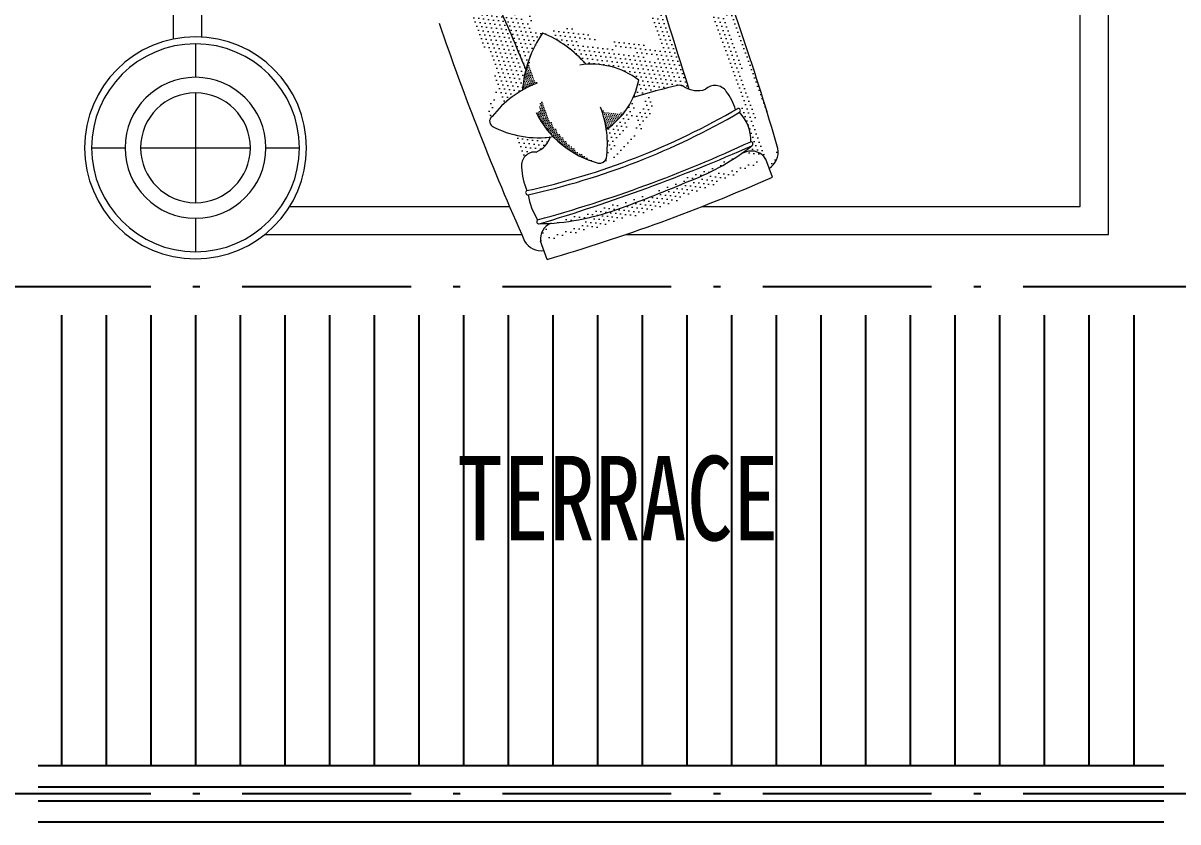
# Model space of a CAD drawing. Extents: x 164940 to 3842273, y 640355 to 1124023.
# Drawn here: x 3642064 to 3646167, y 1095077 to 1097914 of the extents above; entities that cross this region are included whole.
import ezdxf

# ---------------------------------------------------------------- set-up
doc = ezdxf.new("R2010")
doc.units = 0
doc.header["$LTSCALE"] = 1000
doc.header["$MEASUREMENT"] = 0
doc.linetypes.add('ACAD_ISO10W100', pattern=[18.5, 12, -3, 0.5, -3])
doc.linetypes.add('DOTE', pattern=[2.42, 2, -0.2, 0.02, -0.2])
doc.layers.add('-家具', color=33, linetype='Continuous', lineweight=9)
for name, color, linetype in [('-阳台栏杆', 152, 'Continuous'), ('DOTE', 1, 'DOTE'), ('室内铺装线', 252, 'Continuous')]:
    doc.layers.add(name, color=color, linetype=linetype)
doc.styles.add('-黑体', font='SIMHEI.TTF', dxfattribs={"width": 0.8})
pattern_1 = [(69.954133, (-45238.1915, -68096.1296), (6.98307353, 0.79798927), [0, -6.2865])]
pattern_2 = [(69.954133, (36224.02, 2366.182), (17.457684, 1.994973), [0, -15.71625])]

# ---------------------------------------------------------------- blocks, each defined once
blk = doc.blocks.new('A$C6CBF3060')
h = blk.add_hatch()
h.set_pattern_fill('DOTS', color=8, scale=9, angle=294.1331, style=0)
h.set_pattern_definition(pattern_2)
edge = h.paths.add_edge_path()
edge.add_ellipse((1556.5, 1080.3), major_axis=(-11, 11), ratio=1, start_angle=-4.5462, end_angle=47.964)
edge.add_ellipse((6774.2, -1270.6), major_axis=(-5387.7, 1970.2), ratio=1, start_angle=-4.09689, end_angle=3.14299)
edge.add_ellipse((1411.8, 336.3), major_axis=(-132.5, 48.5), ratio=1, start_angle=-7.3012, end_angle=22.638)
edge.add_ellipse((1270.8, 322.1), major_axis=(-5.66, 5.66), ratio=1, start_angle=-45.4458, end_angle=100.7478)
edge.add_ellipse((1777.4, 966.4), major_axis=(-585.2, 585.2), ratio=1, start_angle=96.8612, end_angle=99.7964)
edge.add_ellipse((2.7, -4302.7), major_axis=(-3374.7, 3374.7), ratio=1, start_angle=-60.7761, end_angle=-60.6106)
edge.add_ellipse((1268.3, 237), major_axis=(-56.2, 20.5), ratio=1, start_angle=-88.1126, end_angle=-11.5792)
edge.add_line((1217.4, 268.4), (1205.3, 235.3))
edge.add_ellipse((1242.3, 293.6), major_axis=(-64.8, 23.7), ratio=1, start_angle=370.1609, end_angle=437.7175, ccw=False)
edge.add_ellipse((10061.5, -2256), major_axis=(-8686.4, 3176.5), ratio=1, start_angle=358.85544, end_angle=364.00895, ccw=False)
edge.add_ellipse((1467.7, 1085.2), major_axis=(-20.2, 20.2), ratio=1, start_angle=-63.9554, end_angle=28.323, ccw=False)
edge.add_ellipse((1364.6, 593.1), major_axis=(-498.8, 182.5), ratio=1, start_angle=270.0794, end_angle=277.8865, ccw=False)
h = blk.add_hatch()
h.set_pattern_fill('DOTS', color=8, scale=9, angle=294.1331, style=0)
h.set_pattern_definition(pattern_2)
edge = h.paths.add_edge_path()
edge.add_ellipse((1958.1, -14.6), major_axis=(-56.2, 20.6), ratio=1, start_angle=191.6731, end_angle=266.5678, ccw=False)
edge.add_ellipse((2612.9, 2850.9), major_axis=(-2756.9, 1008), ratio=1, start_angle=81.6988, end_angle=98.3769, ccw=False)
edge.add_ellipse((1268.3, 237), major_axis=(-56.2, 20.5), ratio=1, start_angle=271.9055, end_angle=348.439, ccw=False)
edge.add_ellipse((2.7, -4302.7), major_axis=(-3374.7, 3374.7), ratio=1, start_angle=299.2239, end_angle=299.3894, ccw=False)
edge.add_ellipse((1777.4, 966.4), major_axis=(-777.3, 284.2), ratio=1, start_angle=74.8796, end_angle=89.2708)
edge.add_ellipse((3480.5, 4888.4), major_axis=(-4792.9, 1750.8), ratio=1, start_angle=87.0252, end_angle=90.2052)
edge.add_ellipse((2042, 916.3), major_axis=(-824.8, 301.5), ratio=1, start_angle=90.439, end_angle=106.1597)
edge = h.paths.add_edge_path()
edge.add_ellipse((2147.2, 320.7), major_axis=(-345.1, 125.2), ratio=1, start_angle=11.5872, end_angle=27.7437)
edge.add_ellipse((1808.7, 281.3), major_axis=(-19.4, 19.4), ratio=1, start_angle=67.5018, end_angle=105.4237)
edge.add_ellipse((1821.5, 403.2), major_axis=(-139.1, 50.8), ratio=1, start_angle=37.3002, end_angle=99.8462, ccw=False)
edge.add_ellipse((1757.1, 473.3), major_axis=(-129.2, 47.3), ratio=1, start_angle=366.2437, end_angle=436.0185, ccw=False)
edge.add_ellipse((1178.4, -1084.9), major_axis=(-1552.2, 566.1), ratio=1, start_angle=272.0551, end_angle=274.4079, ccw=False)
edge.add_ellipse((1934.9, 598.6), major_axis=(-254.2, 92.8), ratio=1, start_angle=44.4843, end_angle=76.1414)
edge = h.paths.add_edge_path()
edge.add_ellipse((1930.3, 535.6), major_axis=(-185.2, 67.8), ratio=1, start_angle=266.2576, end_angle=332.7344, ccw=False)
edge.add_ellipse((2173.4, 327.6), major_axis=(-395.7, 144.8), ratio=1, start_angle=-47.1009, end_angle=-21.051)
edge.add_ellipse((1836.7, 329.1), major_axis=(-259.6, 95), ratio=1, start_angle=-73.9179, end_angle=-32.5329)
edge.add_ellipse((1934.9, 598.6), major_axis=(-253.8, 93.8), ratio=1, start_angle=30.8691, end_angle=44.7181)
edge.add_ellipse((1178.4, -1084.9), major_axis=(-1551.7, 567.4), ratio=1, start_angle=-87.8962, end_angle=-82.0324)
edge.add_ellipse((1524.6, 499.8), major_axis=(-21.7, 21.7), ratio=1, start_angle=-46.4268, end_angle=-9.6428)
edge.add_ellipse((1459.8, 601.6), major_axis=(-63.6, 63.6), ratio=1, start_angle=154.7799, end_angle=166.4795, ccw=False)
edge.add_ellipse((-32929.9, 11526.3), major_axis=(-34080.7, 12019.2), ratio=1, start_angle=181.68914, end_angle=181.82896)
edge.add_ellipse((1733.9, 370.9), major_axis=(-297, 108.5), ratio=1, start_angle=278.6109, end_angle=333.3794, ccw=False)
edge = h.paths.add_edge_path()
edge.add_ellipse((284.1, -3531.4), major_axis=(-3371.5, 3371.5), ratio=1, start_angle=291.7047, end_angle=292.1477, ccw=False)
edge.add_ellipse((2160, 836.6), major_axis=(-10.5, 10.5), ratio=1, start_angle=205.0322, end_angle=274.2593, ccw=False)
edge.add_ellipse((14789.4, -4660.8), major_axis=(-12920.2, 4731), ratio=1, start_angle=-3.4156, end_angle=-2.30487)
edge.add_ellipse((1689.1, 489.6), major_axis=(-369, 134.7), ratio=1, start_angle=214.2625, end_angle=233.9844)
edge.add_ellipse((2290.3, 616.5), major_axis=(-272.7, 99.8), ratio=1, start_angle=322.2465, end_angle=361.5576, ccw=False)
edge = h.paths.add_edge_path()
edge.add_ellipse((3597.7, 106.1), major_axis=(-1399.2, 511.7), ratio=1, start_angle=-8.5592, end_angle=6.2669)
edge.add_ellipse((1897.3, 193.6), major_axis=(-346.5, 127.5), ratio=1, start_angle=246.8199, end_angle=260.344)
edge.add_ellipse((1689.1, 489.6), major_axis=(-368.7, 135.4), ratio=1, start_angle=203.7201, end_angle=214.3835)
edge.add_ellipse((14789.4, -4660.8), major_axis=(-12920.7, 4729.6), ratio=1, start_angle=356.57818, end_angle=357.6889, ccw=False)
edge.add_ellipse((2160, 836.6), major_axis=(-10.5, 10.5), ratio=1, start_angle=205.0322, end_angle=274.2593)
edge.add_ellipse((2096.2, 249.8), major_axis=(-565.9, 207.3), ratio=1, start_angle=271.347, end_angle=283.1166, ccw=False)
edge = h.paths.add_edge_path()
edge.add_ellipse((2618.4, 159.5), major_axis=(-511.6, 187.4), ratio=1, start_angle=-0.8192, end_angle=9.3733)
edge.add_ellipse((2037, 244.6), major_axis=(-45.9, 16.8), ratio=1, start_angle=219.754, end_angle=294.1892)
edge.add_ellipse((2067.3, 376.8), major_axis=(-84.5, 30.9), ratio=1, start_angle=399.4447, end_angle=447.9766, ccw=False)
edge.add_ellipse((2026.7, 687.1), major_axis=(-322.2, 117.8), ratio=1, start_angle=102.6731, end_angle=124.0489)
edge = h.paths.add_edge_path()
edge.add_ellipse((2177.9, 402.1), major_axis=(-14.7, 14.7), ratio=1, start_angle=216.0867, end_angle=281.2368)
edge.add_ellipse((1897.3, 193.6), major_axis=(-347, 126.4), ratio=1, start_angle=237.7085, end_angle=246.6281)
edge.add_ellipse((3597.7, 106.1), major_axis=(-1401, 506.7), ratio=1, start_angle=363.7331, end_angle=366.0656, ccw=False)
edge.add_ellipse((2069.5, 430.1), major_axis=(-124.7, 45.6), ratio=1, start_angle=186.4904, end_angle=243.0489, ccw=False)
edge = h.paths.add_edge_path()
edge.add_ellipse((1733.9, 370.9), major_axis=(-297.2, 108.1), ratio=1, start_angle=-39.7726, end_angle=-26.7036)
edge.add_ellipse((-32929.9, 11526.3), major_axis=(-33926.4, 12448.1), ratio=1, start_angle=182.55164, end_angle=183.25304)
edge.add_ellipse((1662.1, 1018.3), major_axis=(-10.5, 10.5), ratio=1, start_angle=-44.3511, end_angle=24.8761, ccw=False)
edge.add_ellipse((284.1, -3531.4), major_axis=(-3371.5, 3371.5), ratio=1, start_angle=297.9769, end_angle=298.2036, ccw=False)
edge.add_ellipse((213.8, 1224), major_axis=(-1389.3, 507.9), ratio=1, start_angle=176.9962, end_angle=192.454, ccw=False)
h = blk.add_hatch()
h.set_pattern_fill('DOTS', color=8, scale=3.6, angle=294.1331, style=0)
h.set_pattern_definition(pattern_1)
edge = h.paths.add_edge_path()
edge.add_ellipse((1897.3, 193.6), major_axis=(-347, 126.3), ratio=1, start_angle=260.1353, end_angle=268.9144)
edge.add_ellipse((1932.5, 615.1), major_axis=(-116.7, 42.7), ratio=1, start_angle=161.8373, end_angle=207.0143)
edge.add_ellipse((1689.1, 489.6), major_axis=(-369.2, 134.2), ratio=1, start_angle=203.5316, end_angle=220.9521, ccw=False)
h = blk.add_hatch()
h.set_pattern_fill('DOTS', color=8, scale=3.6, angle=294.1331, style=0)
h.set_pattern_definition(pattern_1)
edge = h.paths.add_edge_path()
edge.add_spline(control_points=[(2012, 472.5), (2017, 467.4), (2026.4, 457.8), (2017, 436.1), (2028.5, 434.2), (2033.1, 433.5)], knot_values=[0, 0, 0, 0, 0.799096, 1.505125, 1.97631, 1.97631, 1.97631, 1.97631], degree=3, periodic=0)
edge.add_ellipse((1725.9, 586.1), major_axis=(-322.2, 117.7), ratio=1, start_angle=124.7235, end_angle=173.6471, ccw=False)
edge.add_ellipse((1686.6, 569.4), major_axis=(-318.8, 116.7), ratio=1, start_angle=131.904, end_angle=183.5158)
h = blk.add_hatch()
h.set_pattern_fill('DOTS', color=8, scale=3.6, angle=294.1331, style=0)
h.set_pattern_definition(pattern_1)
edge = h.paths.add_edge_path()
edge.add_ellipse((2147.2, 320.7), major_axis=(-344.8, 126), ratio=1, start_angle=0.0352, end_angle=11.7307)
edge.add_ellipse((1934.9, 598.6), major_axis=(-254.2, 92.7), ratio=1, start_angle=413.3824, end_angle=436.1354, ccw=False)
edge.add_ellipse((1757.4, 500.7), major_axis=(-66, 24.1), ratio=1, start_angle=66.3692, end_angle=149.7202)
for p, q in [((0, 0), (0, 4154.3)), ((3322.7, 818.4), (3322.7, 694.5)), ((1193.9, 203.9), (1217.4, 268.4)), ((1176, 0), (0, 0)), ((1715.7, 0), (1176, 0)), ((2998.5, 0), (2084.3, 0)), ((1993.8, -87.9), (2017.3, -23.4))]:
    blk.add_line(p, q)
at = {"color": 8}
for p, q in [((100, 100), (100, 4054.3)), ((3222.7, 818.4), (3222.7, 701.9)), ((1194.5, 100), (100, 100)), ((1443.1, 100), (1194.5, 100)), ((2909.3, 100), (2127.8, 100))]:
    blk.add_line(p, q, dxfattribs=at)
for points in [[(3243.7, 677.5), (3243.7, 558.7)], [(3243.7, 503.4), (3243.7, 113.5)], [(2993.5, 308.4), (2874.7, 308.4)], [(3438.7, 308.4), (3048.8, 308.4)], [(3612.8, 308.4), (3494, 308.4)], [(3243.7, 58.2), (3243.7, -60.6)]]:
    blk.add_lwpolyline(points, dxfattribs=at)
blk.add_circle((3243.7, 308.4), 394)
for radius in [369, 250.3, 194.9]:
    blk.add_circle((3243.7, 308.4), radius, dxfattribs=at)
at = {"extrusion": (0, 0, -1)}
for centre, major_axis, start_param, end_param in [((10061.5, -2256), (-8686.7, 3175.8), -0.069888, 0.020058), ((-32929.9, 11526.3), (-33960.9, 12353.7), 3.087598, 3.10228), ((14789.4, -4660.8), (-12917.8, 4737.6), 0.039717, 0.059103), ((-6374.3, 3741.1), (-8686.5, 3176.2), 3.120221, 3.210167), ((2173.4, 327.6), (-395.8, 144.6), 0.367815, 0.822471), ((1689.1, 489.6), (-368.9, 135.1), 2.175983, 2.728652), ((1836.7, 329.1), (-259.6, 94.9), 0.568162, 1.371973), ((1934.9, 598.6), (-254.1, 92.9), -1.329599, -0.535369), ((1897.3, 193.6), (-346.8, 126.8), 1.588168, 2.133109), ((1503.5, 393.8), (-174.4, 63.8), -0.078606, 0.316058), ((1397.9, 480.9), (-46, 16.8), 0.252665, 1.991468), ((1459.8, 601.6), (-84.5, 30.9), 3.812255, 4.675958), ((1524.6, 499.8), (-21.7, 21.7), 0.168298, 0.810301), ((1178.4, -1084.9), (-1551.7, 567.4), 1.431784, 1.534127), ((2147.2, 320.7), (-344.8, 126.1), -0.486992, 0.015388), ((1411.8, 336.3), (-132.5, 48.4), -0.394856, 0.418392), ((1315.6, 440.4), (-5.66, 5.66), 4.642131, 7.193692), ((2625.7, 2699.5), (-2460, 899.4), 4.578824, 4.887972), ((2622.9, 2692.4), (-2438.6, 891.7), 4.577732, 4.889025), ((1725.9, 586.1), (-322.2, 117.7), 3.252533, 4.10641), ((2177.9, 402.1), (-14.7, 14.7), 1.374676, 3.655102), ((2026.7, 687.1), (-322.2, 117.7), 3.861152, 4.518775), ((1270.8, 322.1), (-5.66, 5.66), 4.524804, 7.076364), ((3303.8, 4703.7), (-4529.8, 1656), 4.629596, 4.797014), ((2067.3, 376.8), (-84.5, 30.9), -1.53593, -0.672228), ((1242.3, 293.6), (-64.8, 23.7), -1.356166, -0.177082), ((1268.3, 237), (-56.2, 20.6), 0.201528, 1.537288), ((1777.4, 966.4), (-777.2, 284.4), -1.558355, -1.255952), ((3923.8, 6395), (-6231.6, 2278.4), 4.652553, 4.773957), ((2.7, -4302.7), (3374.7, 3374.7), -0.512942, -0.510053), ((2037, 244.6), (-45.9, 16.8), 1.148556, 2.88736), ((1808.7, 281.3), (-19.4, 19.4), 3.781331, 5.105057), ((1791, 262.4), (-277.5, 101.6), 2.866796, 3.158439), ((3793, 6085.1), (-6038.8, 2208.1), 4.64544, 4.777957), ((3480.5, 4888.4), (-4792.4, 1752.3), 4.708491, 4.763991), ((1818.9, 182.8), (-231.4, 84.7), 2.958722, 3.348066), ((2062.8, 149.4), (-5.53, 5.53), 1.319723, 4.038525), ((2042, 916.3), (-824.8, 301.4), 4.384673, 4.704757), ((2023.6, 46), (-5.53, 5.53), 1.396785, 4.115587), ((1958.1, -14.6), (-56.2, 20.5), 1.603489, 2.939249), ((2014.5, 11.8), (-64.8, 23.7), 3.317606, 4.49669)]:
    blk.add_ellipse(centre, major_axis=major_axis, ratio=1, start_param=start_param, end_param=end_param, dxfattribs=at)

msp = doc.modelspace()

# ---------------------------------------------------------------- hatches: boundary and pattern name
at = {"layer": '室内铺装线'}
h = msp.add_hatch(dxfattribs=at)
h.set_pattern_fill('ANSI31', color=256, scale=100, angle=45, style=0)
h.set_pattern_definition([(90, (0, 730065.32), (-158.75, 1e-14), [])])
h.paths.add_polyline_path([(3646117.3, 1096877.3), (3642117.3, 1096877.3), (3642117.3, 1095777.3), (3642117.3, 1095277.3), (3646117.3, 1095277.3), (3646117.3, 1095777.3)])

# ---------------------------------------------------------------- linework, layer by layer
at = {"layer": '-阳台栏杆'}
for p, q in [((3642117.3, 1095277.3), (3646117.3, 1095277.3)), ((3642117.3, 1095202.3), (3646117.3, 1095202.3)), ((3642117.3, 1095152.3), (3646117.3, 1095152.3)), ((3642117.3, 1095077.3), (3646117.3, 1095077.3))]:
    msp.add_line(p, q, dxfattribs=at)
at = {"layer": 'DOTE', "linetype": 'ACAD_ISO10W100', "ltscale": 0.05}
for p, q in [((3646217.3, 1096977.3), (3642017.3, 1096977.3)), ((3646217.3, 1095177.3), (3634917.3, 1095177.3))]:
    msp.add_line(p, q, dxfattribs=at)

# ---------------------------------------------------------------- block references
at = {"layer": '-家具', "xscale": -1}
msp.add_blockref('A$C6CBF3060', (3645920.2, 1097162.9), dxfattribs=at)

# ---------------------------------------------------------------- texts
at = {"style": '-黑体', "width": 0.8}
msp.add_text('TERRACE', height=300, rotation=360, dxfattribs=at).set_placement((3643605.7, 1096077.1, 0))

doc.saveas('drawing.dxf')
